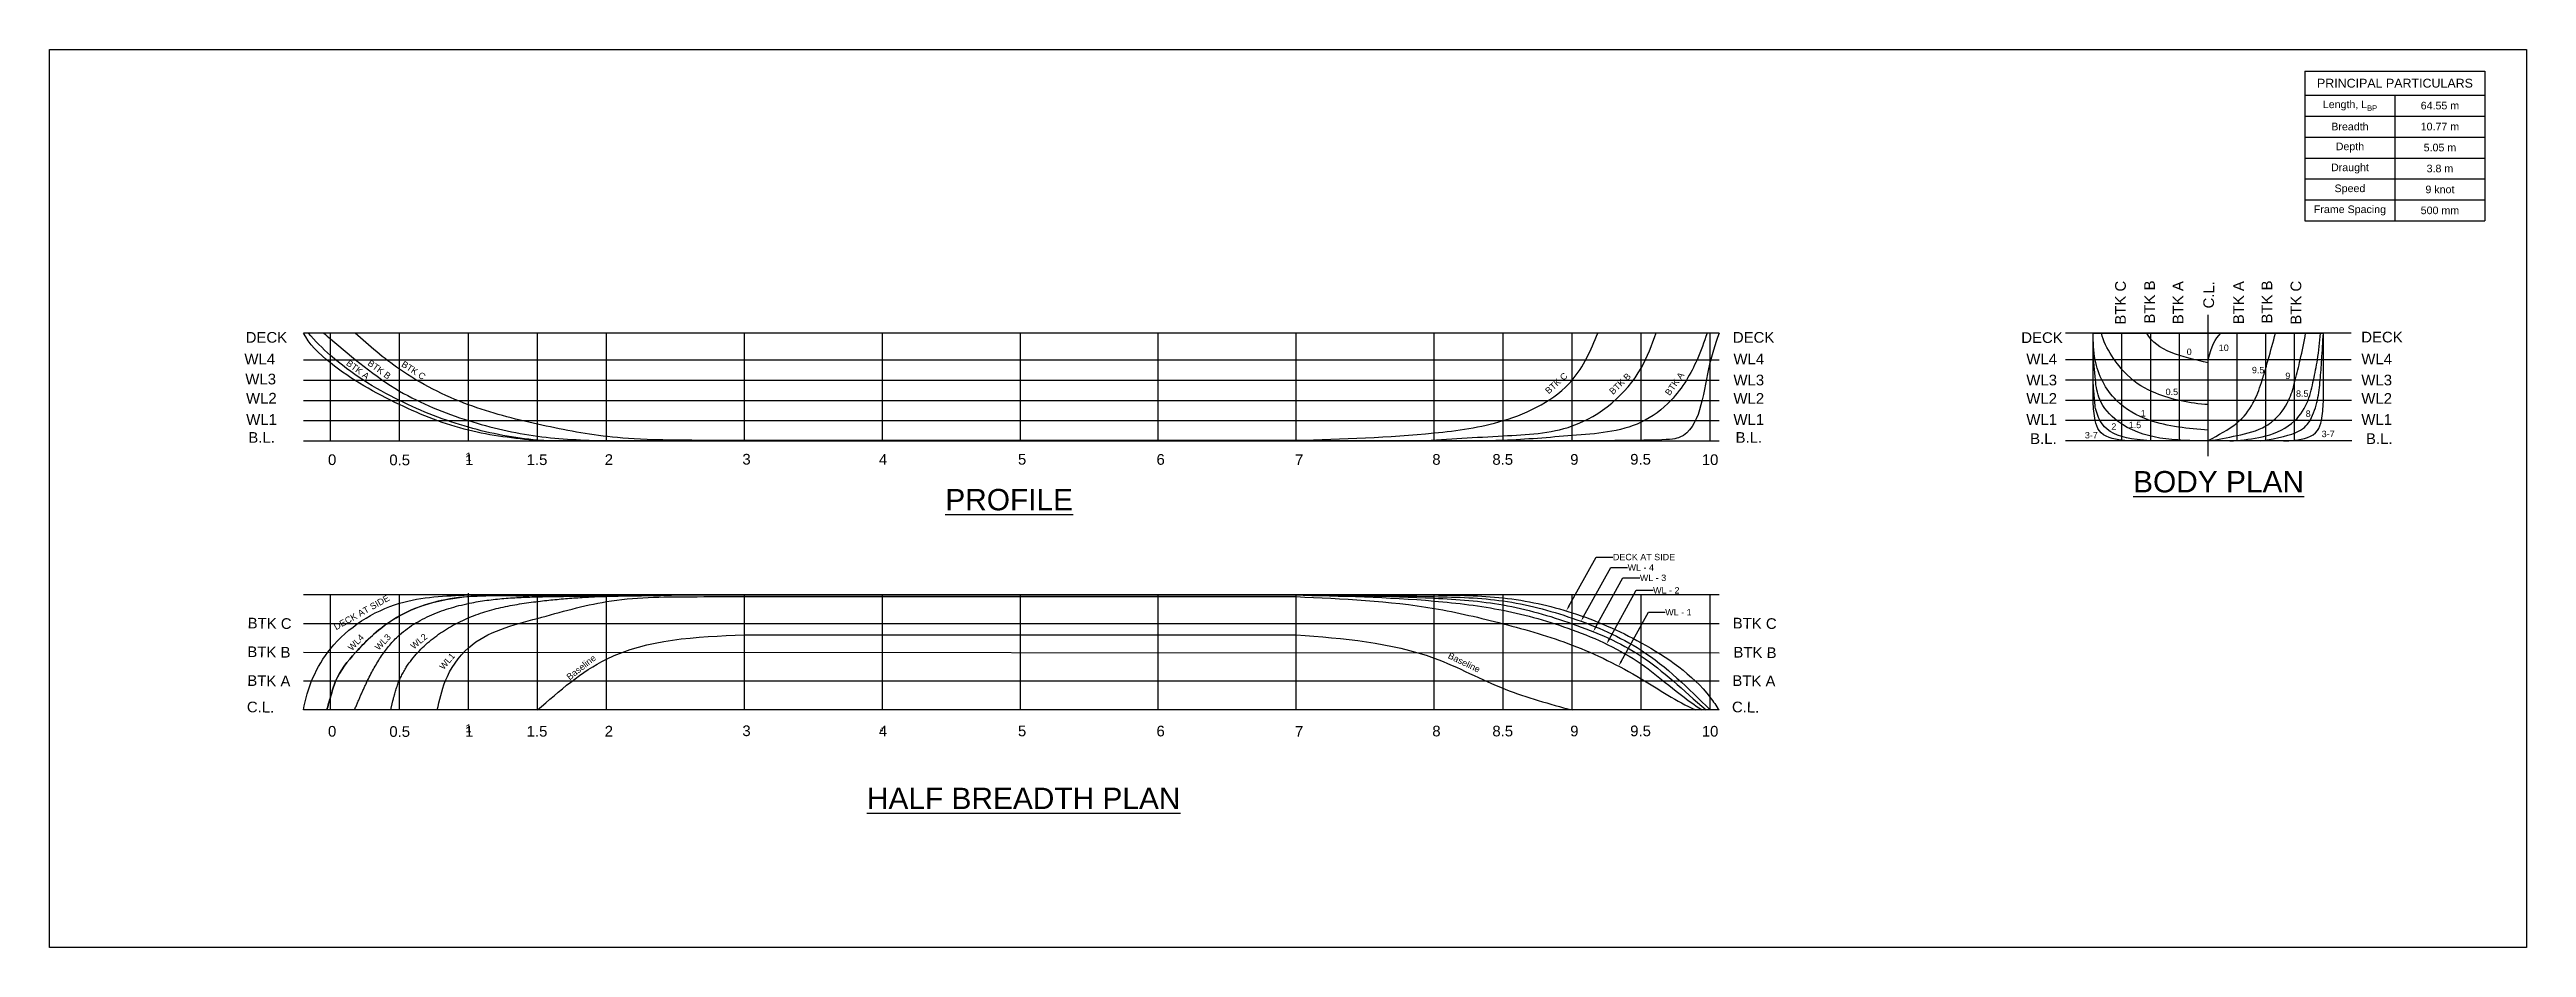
# Model space of a CAD drawing. Header units: millimetres. Extents: x -11812 to 104086, y -11134 to 30914.
import ezdxf
from ezdxf import colors
from ezdxf.entities.mleader import LeaderData, LeaderLine
from ezdxf.math import Vec2, Vec3

# ---------------------------------------------------------------- set-up
doc = ezdxf.new("R2010")
doc.units = ezdxf.units.MM
doc.header["$MEASUREMENT"] = 0
doc.layers.add('B.line', color=1, linetype='Continuous', lineweight=30)
for name, color, linetype in [('Baseline', 4, 'Continuous'), ('bt line', 1, 'Continuous'), ('deck', 4, 'Continuous'), ('keel', 1, 'Continuous'), ('station', 5, 'Continuous'), ('TEXT', 4, 'Continuous'), ('wl', 4, 'Continuous')]:
    doc.layers.add(name, color=color, linetype=linetype)
doc.styles.get("Standard").update_dxf_attribs({"font": 'arial.ttf', "height": 0.5})

# ---------------------------------------------------------------- blocks, each defined once
blk = doc.blocks.new('*T62')
at = {"color": 0, "linetype": 'ByBlock', "lineweight": -2, "transparency": 16777216}
for p, q in [((0, 0), (8419.672292445553, 0)), ((0, 0), (0, -7004.392637174711)), ((8419.672292445553, 0), (8419.672292445553, -7004.392637174711)), ((0, -1115.857601790329), (8419.672292445553, -1115.857601790329)), ((4209.836146222777, -1115.857601790329), (4209.836146222777, -7004.392637174711)), ((0, -2097.280107687726), (8419.672292445553, -2097.280107687726)), ((0, -3078.702613585123), (8419.672292445553, -3078.702613585123)), ((0, -4060.12511948252), (8419.672292445553, -4060.12511948252)), ((0, -5041.547625379917), (8419.672292445553, -5041.547625379917)), ((0, -6022.970131277314), (8419.672292445553, -6022.970131277314)), ((0, -7004.392637174711), (8419.672292445553, -7004.392637174711))]:
    blk.add_line(p, q, dxfattribs=at)
at = {"color": 0, "transparency": 16777216, "attachment_point": 5}
for s, insert, char_height, width in [('{\\C256;PRINCIPAL PARTICULARS}', (4209.836146222762, -557.9288008951626), 415.9303093982746, 8246.82716915464), ('\\A1;Length, L{\\H0.7x;\\S^ BP;}', (2104.918073111374, -1606.568854739027), 356.5116937699497, 4036.991022931863), ('{\\C256;64.55 m}', (6314.754219334151, -1606.568854739027), 356.5116937699497, 4036.991022931863), ('{\\C256;Breadth}', (2104.918073111374, -2587.991360636424), 356.5116937699497, 4036.991022931863), ('{\\C256;Depth}', (2104.918073111374, -3569.413866533821), 356.5116937699497, 4036.991022931863), ('{\\C256;10.77 m}', (6314.754219334151, -2587.991360636424), 356.5116937699497, 4036.991022931863), ('{\\C256;5.05 m}', (6314.754219334151, -3569.413866533821), 356.5116937699497, 4036.991022931863), ('{\\C256;Draught}', (2104.918073111374, -4550.836372431218), 356.5116937699497, 4036.991022931863), ('{\\C256;3.8 m}', (6314.754219334151, -4550.836372431218), 356.5116937699497, 4036.991022931863), ('{\\C256;Speed}', (2104.918073111374, -5532.258878328616), 356.5116937699497, 4036.991022931863), ('{\\C256;9 knot}', (6314.754219334151, -5532.258878328616), 356.5116937699497, 4036.991022931863), ('{\\C256;Frame Spacing}', (2104.918073111374, -6513.681384226013), 356.5116937699497, 4036.991022931863), ('{\\C256;500 mm}', (6314.754219334151, -6513.681384226013), 356.5116937699497, 4036.991022931863)]:
    blk.add_mtext(s, dxfattribs=dict(at, insert=insert, char_height=char_height, width=width))

msp = doc.modelspace()

# ---------------------------------------------------------------- linework, layer by layer
for p, q in [((52978.71439152019, 12585.56650078135), (52978.71439152019, 17635.56650078134)), ((59433.71439152022, 12585.56650078134), (59433.71439152022, 17635.56650078134)), ((65888.7143915202, 12585.56650078134), (65888.7143915202, 17635.56650078134)), ((89198.15189025832, 11876.13066106838), (89198.15189025832, 18496.70847867895)), ((94463.60597576332, 15435.56650078134), (94463.60597576332, 15435.56650078134)), ((93807.19023424732, 13535.56650078134), (93807.19023424732, 13535.56650078134)), ((93807.19023424732, 13535.56650078134), (93807.19023424732, 13535.56650078134)), ((11021.21439152025, 12585.56650078134), (52978.71439152019, 12585.56650078134)), ((11021.21439152028, 12585.56650078134), (11021.21439152028, 12585.56650078174)), ((11021.21439152028, 12585.56650078174), (11021.21439152028, 12585.56650078174)), ((11021.21439152028, 12585.56650078174), (11021.21439152028, 12585.56650078174)), ((89198.15189023069, 12585.56650078163), (89198.15189023069, 12613.56650078163))]:
    msp.add_line(p, q)
msp.add_lwpolyline([(-11811.6542084072, 30914.01724657844), (104086.4899348041, 30914.01724657844), (104086.4899348041, -11133.81720155837), (-11811.6542084072, -11133.81720155837)], close=True)
at = {"layer": 'B.line'}
for p, q in [((66307.40385248655, 4025.401835334558), (74.59997633250896, 4025.401835334559)), ((66307.40385248655, 2643.730150638906), (74.59997633250896, 2679.262167728426)), ((66307.40385248655, 1333.401835334558), (74.59997633250896, 1333.401835334558))]:
    msp.add_line(p, q, dxfattribs=at)
for points, knots in [([(11612.02416927795, 12585.56650078134), (11414.90109716987, 12594.9431055863), (10126.74185777447, 12676.957572047), (7705.446390316705, 13145.93093772062), (4402.910474997188, 14429.04367470393), (1869.781026726938, 16007.00713906741), (608.1211453061842, 17274.91007296058), (303.0757722089766, 17635.56650077842)], [2.635159648316172, 2.635159648316172, 2.635159648316172, 2.635159648316172, 3.227727589011167, 6.510881579795601, 9.971953402693966, 13.82870303664168, 15.33488084126116, 15.33488084126116, 15.33488084126116, 15.33488084126116]), ([(1017.384143328236, 17635.5665007784), (1124.494226058887, 17544.529115536), (1231.604308789567, 17453.49173029359), (1338.714391520218, 17362.45434505119), (2373.232934937754, 16483.17332148637), (4305.856495694054, 14840.5548943158), (7706.215305373655, 13469.74324055727), (10983.52100619266, 12710.50933357798), (13334.91808288946, 12615.22102148974), (14579.788420528, 12588.70130104619), (14745.29171635894, 12585.56650078134)], [-0.4189342884004508, -0.4189342884004508, -0.4189342884004508, -0.4189342884004508, 0, 0, 0, 4.046260433890066, 7.55897349278915, 10.86733374957273, 14.10181612603746, 14.59784673240461, 14.59784673240461, 14.59784673240461, 14.59784673240461]), ([(20703.71439152021, 12615.56650078167), (16818.10554976066, 12599.35279941545), (14325.17742083131, 12690.25690190031), (10989.37751533324, 13346.96259582439), (7665.889227403677, 14186.56543003735), (4750.250312846183, 15666.87699575953), (3150.590724715905, 17036.12645617412), (2484.504413806542, 17635.56650078134)], [2.921356123852298, 2.921356123852298, 2.921356123852298, 2.921356123852298, 6.457238654260312, 9.73715831958122, 13.09318425191613, 16.7243560169813, 19.40595309475214, 19.40595309475214, 19.40595309475214, 19.40595309475214]), ([(20703.70813251553, 12615.56647466441), (29310.37688551709, 12615.56648336696), (37917.04563851866, 12615.56649206951), (46523.71439152022, 12615.56650077205), (48683.86144026215, 12680.8621739985), (51939.66496093565, 12778.79379036893), (56367.0257020588, 13378.98255274216), (59450.72733058721, 14908.98748068555), (60316.72409326749, 16834.07638632802), (60629.68094808119, 17635.56650078134)], [0, 0, 0, 0, 1, 1, 1, 7.464088440734262, 10.74276353803976, 14.48799467242919, 17.00421110998056, 17.00421110998056, 17.00421110998056, 17.00421110998056]), ([(52363.58565325115, 12585.56650078134), (53639.02524561076, 12670.91617262823), (55995.3967551487, 12827.85476668325), (59833.57360630784, 12977.3400774325), (62475.75662783282, 15197.6706643444), (63162.88499477203, 17082.71955729916), (63368.01894472209, 17645.47834279841)], [81.10948956950017, 81.10948956950017, 81.10948956950017, 81.10948956950017, 3930.715594423165, 7191.445443213476, 11405.96507793244, 13199.63950514359, 13199.63950514359, 13199.63950514359, 13199.63950514359]), ([(65748.66568744658, 17635.5665007784), (65602.82082478137, 17214.26200076334), (65339.815517275, 16454.51415942435), (64781.65531764646, 15386.27039690949), (63987.42688249724, 14309.71828314871), (62272.66018573911, 13030.96185475486), (59424.68085716618, 12853.1298724033), (56831.68152749725, 12607.16683182172), (55298.12024557975, 12587.36240258354), (54842.70917888438, 12585.56650078134)], [0, 0, 0, 0, 1335.954448360024, 2409.156579700611, 3601.904781373745, 5332.863618318327, 8620.40590348223, 11855.81169924736, 13220.62802935866, 13220.62802935866, 13220.62802935866, 13220.62802935866])]:
    msp.add_open_spline(points, degree=3, knots=knots, dxfattribs=at)
at = {"layer": 'Baseline'}
msp.add_open_spline([(11021.21439152025, -12.59816704986913), (12051.36981592857, 887.5372580769091), (14765.19529092557, 3258.840063242792), (18430.03231581454, 3413.46919342499), (20703.71439152019, 3509.401830890055), (29310.38105818686, 3509.401830890055), (37917.04772485354, 3509.401830890055), (46523.71439152022, 3509.401830890055), (48734.20952858485, 3336.460723017067), (52165.64386842032, 3067.997768100731), (56145.02812027404, 874.6715978742834), (58372.51674368723, 273.7072106523936), (59433.71439152022, -12.59817714979081)], degree=3, knots=[0, 0, 0, 0, 4010.725278718856, 10565.79247821096, 10565.79247821096, 10565.79247821096, 10566.79247821096, 10566.79247821096, 10566.79247821096, 17114.00944347535, 20730.28243494303, 24020.69663930435, 24020.69663930435, 24020.69663930435, 24020.69663930435], dxfattribs=at)
at = {"layer": 'bt line'}
for p, q in [((85160.15189025832, 12615.88691034571), (85160.15189025832, 17635.56650078134)), ((86506.15189025832, 12585.56650078134), (86506.15189025832, 17635.56650078134)), ((87852.1518902583, 12585.56650078134), (87852.1518902583, 17635.56650078134)), ((90544.15189025832, 12585.56650078134), (90544.15189025832, 17635.56650078134)), ((91890.1518902583, 12585.56650078134), (91890.1518902583, 17635.56650078134)), ((93236.1518902583, 12615.88691034687), (93236.1518902583, 17635.56650078134)), ((46441.02575226917, 12585.56650077099), (52321.13327438681, 12585.56650084683))]:
    msp.add_line(p, q, dxfattribs=at)
at = {"layer": 'deck'}
msp.add_open_spline([(74.59997633250896, -12.59816466544362), (236.3082822294673, 1001.174782996866), (1160.64991561565, 3221.446231892203), (4312.231187539728, 5251.895437410483), (6702.159015220066, 5334.619258534474), (7793.714391520247, 5372.401835334558), (20676.4388959909, 5372.401835334557), (33559.16340046166, 5372.401835334557), (46441.8879049324, 5372.401835334557), (46469.16350066764, 5372.401234542682), (48648.11366796275, 5372.35323942337), (51900.99401192823, 5389.468314001712), (56237.4281590891, 5343.45874249421), (59546.18626063904, 4630.170204423018), (62873.48367137093, 3151.736494093079), (65259.53965746856, 1521.324246725852), (66171.32714204097, 186.5985481452955), (66307.40385263496, -12.59817881271374)], degree=3, knots=[0, 0, 0, 0, 3.248867034910588, 7.115367139656616, 10.36597444599187, 10.36597444599187, 10.36597444599187, 11.36597444599187, 11.36597444599187, 11.36597444599187, 93.1924610319083, 6548.192461342264, 9778.570758905904, 13079.56902306977, 16600.7816973698, 20719.74069034116, 21442.29658312633, 21442.29658312633, 21442.29658312633, 21442.29658312633], dxfattribs=at)
at = {"layer": 'keel'}
for p, q in [((66307.40385248655, 5372.401821349273), (74.59997633250896, 5372.401835279796)), ((7793.714391520247, 5372.401835334555), (7793.714391520189, 5372.401835334558)), ((66307.40385248655, -12.59817859545803), (74.59997633250896, -12.59816466544362))]:
    msp.add_line(p, q, dxfattribs=at)
for points, knots in [([(11021.21439152028, 12585.56650078134), (9934.197371995891, 12705.60275650147), (7701.226344017807, 12952.18351514248), (4434.23458433646, 14259.51022729796), (1707.528667316655, 15791.66966640493), (305.28709769441, 17147.4912579054), (74.5999763325085, 17635.56650077839)], [6547.157810861499, 6547.157810861499, 6547.157810861499, 6547.157810861499, 6550.423810899772, 6553.866890233624, 6557.63815587644, 6559.708864408814, 6559.708864408814, 6559.708864408814, 6559.708864408814]), ([(66307.40385263498, 17635.56650077839), (66129.58701183778, 17105.06076865462), (65597.04969847518, 15516.26807589259), (65378.04381399852, 12571.61858093934), (63645.07493419258, 12620.00787192859), (59433.71439152022, 12585.56650078138), (58895.79772485353, 12585.56650078133), (58357.88105818687, 12585.56650078133), (57309.37610556059, 12585.56650078134)], [0, 0, 0, 0, 1748.076842752683, 5235.252978386219, 6546.157810861499, 6546.157810861499, 6546.157810861499, 6547.157810861499, 6547.157810861499, 6547.157810861499, 6547.157810861499])]:
    msp.add_open_spline(points, degree=3, knots=knots, dxfattribs=at)
msp.add_open_spline([(57309.37610556059, 12585.5665007814), (45789.37907130781, 12585.56650078134), (28405.29673141404, 12585.56650078134), (11021.21439152028, 12585.56650078134)], degree=3, dxfattribs=at)
at = {"layer": 'station'}
for p, q in [((1338.714391520178, 12585.56650078181), (1338.714391520218, 17635.56650078134)), ((4566.214391520247, 12585.56650078179), (4566.214391520247, 17635.56650078134)), ((7793.714391520271, 12585.56650078176), (7793.714391520218, 17635.56650078134)), ((11021.21439152025, 12585.56650078135), (11021.21439152025, 17635.56650078134)), ((14248.71439152022, 12585.56650078134), (14248.71439152022, 17635.56650078134)), ((20703.71439152021, 12585.56650078135), (20703.71439152022, 17635.56650078134)), ((27158.71439152022, 12585.56650078135), (27158.71439152022, 17635.56650078134)), ((33613.71439152022, 12585.56650078134), (33613.71439152022, 17635.56650078134)), ((40068.71439152022, 12585.56650078134), (40068.71439152022, 17635.56650078134)), ((46523.71439152023, 12585.56650078135), (46523.71439152022, 17635.56650078134)), ((52978.7143915202, 12585.56650078135), (52978.71439152019, 17635.56650079063)), ((56206.21439152022, 12585.56650078135), (56206.21439152022, 17635.56650078134)), ((59433.71439152022, 12585.56650078135), (59433.71439152022, 17635.56650079062)), ((62661.21439152017, 12585.56650078135), (62661.21439152019, 17635.56650078134)), ((65888.7143915202, 12585.56650078134), (65888.7143915202, 17635.56650079062)), ((83813.15189025832, 17635.56650078134), (94583.15189025832, 17635.56650078133)), ((1338.714391520079, -12.59816493131085), (1338.714391520121, 5372.401835013919)), ((4566.214391520247, -12.59816466544726), (4566.214391520247, 5372.40183433509)), ((7793.714391520247, -12.59816466544362), (7793.714391520181, 5459.654499298541)), ((11021.21439152025, -12.59816466545453), (11021.21439152024, 5372.401832977432)), ((14248.71439152022, -12.59816466544362), (14248.71439152022, 5372.401832298602)), ((20703.71439152019, -12.5981646654418), (20703.7143915202, 5372.401830940944)), ((27158.71439152021, -12.59817036174639), (27158.71439152021, 5372.401829583286)), ((33613.71439152022, -12.598171856712), (33613.71439152021, 5372.401828225627)), ((40068.71439152022, -12.59816466544362), (40068.71439152022, 5372.401826867967)), ((46523.71439152022, -12.59816466544362), (46523.71439152022, 5372.401825510309)), ((52978.71439152019, -12.59816465615404), (52978.7143915202, 5372.40182415265)), ((56206.21439152022, -12.59816465615768), (56206.21439152022, 5372.401823473822)), ((59433.71439152022, -12.59816465615768), (59433.71439152022, 5372.401822794992)), ((62661.21439152017, -12.59816465615768), (62661.21439152017, 5372.401822116163)), ((65888.7143915202, -12.59816465615768), (65888.7143915202, 5372.401821437333))]:
    msp.add_line(p, q, dxfattribs=at)
msp.add_lwpolyline([(93025.92652776728, 12585.56650078163), (85370.37725274217, 12585.56650078163)], dxfattribs=at)
for points in [[(89198.15189025473, 13085.56650078134), (86437.85154481363, 13559.33684054198), (84899.37042950321, 14485.56650078135), (83903.35471697031, 16385.56650078134), (83813.1518902583, 17635.56650078134)], [(89198.15189025883, 12585.56650078163), (90544.15189025832, 12836.03783604546), (91890.1518902583, 13286.69152369239), (92239.99855208033, 13535.56650078134), (92958.62138801628, 14485.56650078135), (93236.1518902583, 15303.10014609768), (93268.76628306226, 15435.56650078135), (93501.8171768345, 16385.56650078135), (93754.07890589132, 17635.56650078133)], [(89198.15189023069, 12613.56650078163), (90544.15189025832, 13435.27930644672), (90663.08167764026, 13535.56650078134), (91358.72134475893, 14485.56650078135), (91721.03071250598, 15435.56650078135), (91890.1518902583, 15996.93496320375), (92000.09640409541, 16385.56650078135), (92345.82108963709, 17635.56650078134)], [(90211.15189023069, 12585.56650078134), (90544.15189025832, 12609.99710239192), (91890.1518902583, 12822.36650078134), (93236.1518902583, 13521.6047199568), (93250.86816301914, 13535.56650078134), (93867.83560514158, 14485.56650078135), (94120.03924122974, 15435.56650078135), (94307.10950758748, 16385.56650078135), (94446.78725233844, 17635.56650078134)]]:
    msp.add_spline(points, degree=3, dxfattribs=at)
for points, knots in [([(85676.15189023069, 12585.56650078163), (85507.36394398792, 12591.41194974419), (84958.96575522936, 12610.40402645883), (84115.01068542583, 12810.2465042678), (83851.49962804923, 13668.58901731535), (83828.1318241078, 14129.39939243968), (83813.15189025192, 14424.80194531823), (83813.15189025406, 15495.05679713817), (83813.1518902562, 16565.3116489583), (83813.15189025833, 17635.56650077843)], [0, 0, 0, 0, 516.8900533069054, 1679.394621065609, 2180.111431615044, 3074.343772608742, 3074.343772608742, 3074.343772608742, 3075.234699242728, 3075.234699242728, 3075.234699242728, 3075.234699242728]), ([(89198.1518902596, 14284.74915959209), (88337.86289706196, 14341.10899441384), (86924.98989924895, 14630.79959237472), (85524.01924300902, 15439.84941844859), (84633.35610152909, 16578.40961884927), (84283.50557210419, 17262.56850439716), (84200.05347232986, 17635.56650078134)], [0.218481424226586, 0.218481424226586, 0.218481424226586, 0.218481424226586, 2.831689795765567, 4.544135225738974, 5.641815656750987, 6.788855438590734, 6.788855438590734, 6.788855438590734, 6.788855438590734]), ([(91625.54592817186, 12585.56650078134), (93431.0920072353, 12852.40821289051), (93974.10969987269, 13389.29844995299), (94337.34862087763, 14479.14276323623), (94439.55566676396, 15430.86794359118), (94518.07711087099, 16486.01541331779), (94559.58172047506, 17219.19760086139), (94583.15189025832, 17635.56650078134)], [0.9434732037468385, 0.9434732037468385, 0.9434732037468385, 0.9434732037468385, 2.398454470749555, 3.405380198148162, 4.361760804597466, 5.31459030119824, 6.566837554735852, 6.566837554735852, 6.566837554735852, 6.566837554735852]), ([(92720.15189028595, 12585.56650078163), (92888.93983652872, 12591.41194974419), (93437.33802528727, 12610.40402645883), (94281.2930950908, 12810.2465042678), (94544.8041524674, 13668.58901731535), (94568.17195640884, 14129.39939243968), (94583.15189026472, 14424.80194531823), (94583.15189025833, 15495.05679705917), (94583.15189025833, 16565.31164892025), (94583.15189025833, 17635.56650078134)], [0, 0, 0, 0, 516.8900533069054, 1679.394621065609, 2180.111431615044, 3074.343772608742, 3074.343772608742, 3074.343772608742, 3075.234699242761, 3075.234699242761, 3075.234699242761, 3075.234699242761]), ([(89198.15189025473, 12585.56650078134), (87661.25496131749, 12603.83672875075), (85661.79721368889, 12627.60575852533), (84056.0652291468, 14382.50708472025), (83887.74615078756, 15569.30551379517), (83841.1108237048, 16328.79839443746), (83813.15189025238, 16771.72842762997)], [0, 0, 0, 0, 4.405714804356522, 5.731705512291091, 6.687321821511745, 8.030533223131346, 8.030533223131346, 8.030533223131346, 8.030533223131346]), ([(86817.19621780649, 12585.56650078134), (84921.99589546215, 12629.45876995941), (84136.57795901905, 13035.22863350101), (83874.51478632602, 14322.17594046617), (83813.15189156332, 15435.56650078134)], [0.8745945906638788, 0.8745945906638788, 0.8745945906638788, 0.8745945906638788, 3.23605044931597, 3.51769343053083, 3.51769343053083, 3.51769343053083, 3.51769343053083])]:
    msp.add_open_spline(points, degree=3, knots=knots, dxfattribs=at)
for points in [[(89198.15189025836, 16235.56650078134), (87975.64296812478, 16533.87896980944), (86753.13404599126, 16776.19143883755), (86329.15189025832, 17635.56650078134)], [(89198.15189024994, 16385.56650078135), (89350.41353542985, 17037.09474119065), (89502.67518060138, 17358.62298159997), (89787.05189025831, 17635.56650078134)]]:
    msp.add_open_spline(points, degree=3, dxfattribs=at)
at = {"layer": 'wl'}
for p, q in [((66307.40385263498, 17635.5665007784), (74.59997633250896, 17635.5665007784)), ((95890.00490659662, 17635.56650078134), (82515.6939145327, 17635.56650078134)), ((74.59997633250896, 16385.56650078135), (66307.40385263498, 16385.56650078135)), ((95890.00490658823, 16385.56650078135), (82515.69391452432, 16385.56650078135)), ((74.59997633250896, 15435.56650078134), (66307.40385263498, 15435.56650078134)), ((95897.00718008497, 15435.56650078135), (82515.69391452432, 15435.56650078135)), ((74.59997633250896, 14485.56650078134), (66307.40385263498, 14485.56650078135)), ((95904.00945358172, 14485.56650078135), (82515.69391452432, 14485.56650078135)), ((74.59997633250896, 13535.56650078134), (66307.40385263498, 13535.56650078134)), ((95911.01172707845, 13535.56650078134), (82515.69391452432, 13535.56650078134)), ((74.59997633250896, 12585.56650078181), (66307.40385263498, 12585.56650078134)), ((95911.01172707845, 12585.56650078134), (82515.69391452432, 12585.56650078134))]:
    msp.add_line(p, q, dxfattribs=at)
for points, knots in [([(14248.71439152021, 5372.401835334559), (13172.88105818689, 5364.068502001222), (12097.04772485357, 5355.735168667884), (11021.21439152025, 5347.401835334546), (9660.144673561852, 5323.378010234665), (7762.509537144821, 5446.143385137942), (4629.467074089616, 4729.205431075489), (2708.070275499493, 2978.782917571941), (1617.333331742519, 1630.657284610267), (1353.824123806817, 640.6384632357493), (1218.125691508718, 191.638537302171), (1156.400511088421, -12.59817323010429)], [0, 0, 0, 0, 1, 1, 1.000000000002274, 3228.832789275389, 6580.68016696518, 9262.097058817882, 10899.98258738736, 11668.19609820823, 12309.21317334047, 12309.21317334047, 12309.21317334047, 12309.21317334047]), ([(1156.400511088421, -12.59817323010414), (1217.993520615696, 192.8493739266757), (1352.707272048861, 642.195980183604), (1618.492046905996, 1630.931896987548), (2565.056666578686, 2800.644150456889), (3606.804503272389, 3799.608710392169), (5308.673335619736, 4887.281024570134), (7762.559615393601, 5460.938321574866), (9942.575277324704, 5315.310668385756), (11021.21439152025, 5347.401835334545), (12097.04772485356, 5355.735168667882), (13172.88105818689, 5364.06850200122), (14248.71439152022, 5372.401835334557)], [0, 0, 0, 0, 644.3309407308274, 1409.254700435964, 3047.140229005446, 5043.851574048394, 5736.342133781283, 9087.424439749446, 12315.2992476485, 12315.2992476485, 12315.2992476485, 12316.2992476485, 12316.2992476485, 12316.2992476485, 12316.2992476485]), ([(2457.501487380973, -12.59816466544544), (3014.664185525892, 1300.663689224368), (4053.83619222947, 3750.046895562021), (7699.277859175496, 5143.436775431643), (11010.70336718876, 5314.323078622231), (14206.90032640841, 5314.337802468718), (16314.07337701158, 5349.657356418533), (17346.25504192625, 5372.401835334556)], [0, 0, 0, 0, 4100.69984888053, 7648.273125674801, 10890.61685274813, 14118.32520409755, 17216.25134923395, 17216.25134923412, 17216.25134923412, 17216.25134923412]), ([(4152.795359721145, -12.59816466543452), (4263.222663719148, 468.4843760648009), (4700.645615441137, 2374.141196156504), (7411.796935453173, 4498.92275824819), (10986.11265320292, 5119.098068178019), (14202.29740879512, 5351.359113116932), (16314.42019311271, 5334.148812300932), (17346.25504192656, 5372.401835334572)], [0, 0, 0, 0, 1467.457863530933, 5812.871698877612, 9129.448003684493, 12365.99835484049, 15464.1594355429, 15464.15943554356, 15464.15943554356, 15464.15943554356]), ([(6333.415143437498, -12.59817323010066), (6433.121074649092, 442.713955368797), (6669.260136143021, 1521.05480658631), (8008.44139630079, 3512.068514323582), (11006.21688082644, 4239.391915364586), (14409.28615208182, 5258.358044569182), (17712.65060502388, 5296.288257900358), (19862.37589726159, 5294.429354713094), (20703.71439152019, 5293.701835334597), (29310.38105818685, 5293.701835334581), (37917.04772485353, 5293.701835334567), (46523.71439152022, 5293.701835334555)], [0, 0, 0, 0, 1396.704569211848, 3307.892541097007, 6814.229857885268, 10136.299204082, 14069.07944135227, 16597.99475002519, 16597.99475002519, 16597.99475002519, 16598.99475002519, 16598.99475002519, 16598.99475002519, 16598.99475002519]), ([(46441.88790493243, 5372.401835334558), (48621.9755846909, 5324.645722554009), (51888.3536489059, 5256.253218212223), (56256.75880909334, 4733.444717192644), (59530.34395991708, 3803.900094564797), (62682.95333101894, 2370.738178926384), (64282.27917655435, 806.0242970992422), (65512.63995584834, -12.59817864361503)], [0, 0, 0, 0, 6.54368903860605, 9.800391554201017, 13.15351349391961, 16.75558321596224, 19.96492813091895, 19.96492813091895, 19.96492813091895, 19.96492813091895]), ([(46441.88790493287, 5372.401835334532), (48673.79164709148, 5348.957502410667), (51903.72222163831, 5316.87918115021), (56262.27097099595, 5017.862091499484), (59517.37280671789, 4065.982562526842), (62856.77433099304, 2660.318240834751), (64595.46526489632, 935.6123025011966), (65706.5224290601, -12.59817868486607)], [0, 0, 0, 0, 6.45670479960493, 9.6995157681098, 13.04530740053286, 16.6116343656328, 20.38432744748804, 20.38432744748804, 20.38432744748804, 20.38432744748804]), ([(46523.71439152023, 5293.701835334555), (48688.51668274069, 5198.93275017324), (51958.08593428737, 5055.800008630384), (56235.41306493548, 4043.974856514417), (59537.41269491764, 3102.763994248759), (62509.46946643616, 1631.624433871414), (64318.22682530275, 392.5407693025427), (65201.84177309967, -12.59816947987068), (65201.84179294204, -12.59816956857838)], [0, 0, 0, 0, 6478.49957088748, 9784.682453006024, 13162.42884520029, 16754.51103941574, 19689.68910399082, 19689.68910463373, 19689.68910463373, 19689.68910463373, 19689.68910463373])]:
    msp.add_open_spline(points, degree=3, knots=knots, dxfattribs=at)
msp.add_spline([(46441.88790493243, 5372.401835334558), (52978.71439152019, 5295.323279277174), (56206.21439152022, 5094.268788912308), (59433.71439152022, 4288.976458159363), (62661.21439152017, 2787.255685420232), (65888.7143915202, -12.59816466543998)], degree=3, dxfattribs=at)

# ---------------------------------------------------------------- block references
msp.add_blockref('*T62', (93723.01016890282, 29892.34205563302))

# ---------------------------------------------------------------- texts
for s, height, p in [('0', 500, (1216.895705961448, 11456.84505942363)), ('0.5', 500, (4087.018159559171, 11446.54133423681)), ('1', 500, (7630.041314939619, 11451.68998304733)), ('1', 375, (7645.854813813814, 11658.2908376064)), ('1.5', 500, (10512.74513378952, 11457.58363988089)), ('2', 500, (14166.12321306067, 11462.68095326142)), ('3', 500, (20605.91786164645, 11480.41308303662)), ('4', 500, (26996.44091394357, 11467.39408306338)), ('5', 500, (33501.46508974445, 11474.91469356148)), ('6', 500, (39984.53735975974, 11468.5696009036)), ('7', 500, (46465.08787618723, 11451.18153138839)), ('8', 500, (52888.35802801148, 11468.6496642195)), ('8.5', 500, (55699.85639255145, 11468.55794924646)), ('9', 500, (59342.33722369469, 11470.36280413137)), ('9.5', 500, (62149.10997566013, 11476.49922475056)), ('10', 500, (65498.64178321215, 11458.55876850059)), ('0', 500, (1216.895705961448, -1260.808196167767)), ('0.5', 500, (4087.018159559171, -1271.111921354588)), ('1', 500, (7630.041314939619, -1265.963272544073)), ('1', 375, (7645.854813813814, -1059.362417984998)), ('1.5', 500, (10512.74513378952, -1260.069615710512)), ('2', 500, (14166.12321306067, -1254.972302329978)), ('3', 500, (20605.91786164645, -1237.240172554779)), ('4', 500, (26996.44091394357, -1250.25917252802)), ('4', 200, (27041.196468618, -1020.556912938911)), ('5', 500, (33501.46508974445, -1242.738562029921)), ('6', 500, (39984.53735975974, -1249.083654687798)), ('7', 500, (46465.08787618723, -1266.471724203009)), ('8', 500, (52888.35802801148, -1249.003591371902)), ('8.5', 500, (55699.85639255145, -1249.09530634494)), ('9', 500, (59342.33722369469, -1247.290451460029)), ('9.5', 500, (62149.10997566013, -1241.154030840846)), ('10', 500, (65498.64178321215, -1259.094487090812))]:
    msp.add_text(s, height=height).set_placement(p)
at = {"layer": 'TEXT'}
for s, width, insert, char_height, attachment_point, rotation in [('{\\fArial Greek|b0|i0|c161|p34;BTK }C', 4619.017231400903, (84839.49081841315, 18028.0537969996), 500, 1, 90), ('{\\fArial Greek|b0|i0|c161|p34;BTK }B', 4619.017231400903, (86203.05859240961, 18081.20187630415), 500, 1, 90), ('BTK A', 4619.017231400903, (87532.6408770211, 18050.28769945874), 500, 1, 90), ('C.L.', 4619.017231400903, (88963.62949494163, 18792.90805642177), 500, 1, 89.20377546930665), ('BTK A', 4619.017231400903, (90863.66290349554, 18050.28769945874), 500, 7, 90.00000000000001), ('{\\fArial Greek|b0|i0|c161|p34;BTK }B', 4619.017231400903, (92193.24518810703, 18081.20187630415), 500, 7, 90.00000000000001), ('{\\fArial Greek|b0|i0|c161|p34;BTK }C', 4619.017231400903, (93556.81296210348, 18028.0537969996), 500, 7, 90.00000000000001), ('BTK A', 4619.017231400903, (2039.294530744608, 16166.2186086762), 300, 7, 323.29270244696846), ('{\\fArial Greek|b0|i0|c161|p34;BTK }B', 4619.017231400902, (3039.79716520496, 16165.37324790674), 299.9999999999999, 7, 323.78847321890146), ('{\\fArial Greek|b0|i0|c161|p34;BTK }C', 4619.017231400902, (4620.144882673238, 16098.55203294356), 299.9999999999999, 7, 326.87597961639335), ('{\\fArial Greek|b0|i0|c161|p34;BTK }C', 4619.017231400903, (58337.67631103234, 14759.35372008327), 300, 7, 42.19160112919839), ('{\\fArial Greek|b0|i0|c161|p34;BTK }B', 4619.017231400903, (61342.54431956502, 14734.86300245157), 300, 7, 44.28874562069743), ('BTK A', 4619.017231400902, (63994.29825063773, 14680.64066176883), 299.9999999999999, 7, 54.67443102838757), ('{\\fArial Greek|b0|i0|c161|p34;DECK AT SI}D{\\fArial Greek|b0|i0|c161|p34;E}', 5374.800815870002, (1450.443954998133, 3980.709980181498), 299.9999999999999, 1, 29.24401449324763), ('{\\fArial Greek|b0|i0|c161|p34;BTK }C', 4619.017231400903, (-2538.623618822487, 4308.843964312062), 500, 1, 359.20377546930666), ('WL4', 3944.455595298677, (2117.635378425477, 2942.031378401275), 299.9999999999999, 1, 46.28772238947139), ('{\\fArial Greek|b0|i0|c161|p34;WL}3', 3944.455595298678, (3376.849285549627, 2961.410484159131), 300, 1, 46.264854752985904), ('{\\fArial Greek|b0|i0|c161|p34;WL}2', 3944.455595298678, (5037.561166784028, 3043.810293266457), 300, 1, 39.67196730918405), ('{\\fArial Greek|b0|i0|c161|p34;BTK }C', 4619.017231400903, (66949.39189238561, 4308.843964312062), 500, 1, 359.20377546930666), ('{\\fArial Greek|b0|i0|c161|p34;BTK }B', 4619.017231400903, (-2552.065214338028, 2966.169617780544), 500, 1, 359.20377546930666), ('{\\fArial Greek|b0|i0|c161|p34;WL}1', 3944.455595298677, (6398.105465790445, 2041.377999564147), 299.9999999999999, 1, 49.30809336013448), ('Baseline', 3944.455595298677, (12340.43304600389, 1603.296222009309), 299.9999999999999, 1, 38.39712675543999), ('{\\fArial Greek|b0|i0|c161|p34;BTK }B', 4619.017231400903, (66983.58630336831, 2944.669292624838), 500, 1, 359.20377546930666), ('BTK A', 4619.017231400903, (-2553.816663816033, 1615.644982435246), 500, 1, 359.20377546930666), ('BTK A', 4619.017231400903, (66934.19884739206, 1615.644982435246), 500, 1, 359.20377546930666), ('C.L.', 4619.017231400903, (-2573.624743717999, 381.5673215095012), 500, 1, 359.20377546930666), ('C.L.', 4619.017231400903, (66914.3907674901, 381.5673215095012), 500, 1, 359.20377546930666)]:
    msp.add_mtext_dynamic_manual_height_columns(s, width=width, gutter_width=2500, heights=[0], dxfattribs=dict(at, insert=insert, char_height=char_height, attachment_point=attachment_point, rotation=rotation))
at = {"layer": 'TEXT', "attachment_point": 1}
for s, width, gutter_width, insert, char_height in [('DECK', 3944.455595298678, 2500, (-2635.920289198577, 17685.56841079352), 500), ('DECK', 3944.455595298678, 2500, (66954.04127969488, 17685.56841079352), 500), ('DECK', 3944.455595298678, 2500, (80447.38416659541, 17672.50099239524), 500), ('DECK', 3944.455595298678, 2500, (96356.04928460257, 17698.06172499738), 500), ('WL4', 3944.455595298678, 2500, (-2694.167396737263, 16665.10160460238), 500), ('WL4', 3944.455595298678, 2500, (66980.82815456449, 16672.45395004846), 500), ('WL4', 3944.455595298678, 2500, (80684.56754495748, 16672.45395004846), 500), ('0', 409.9025895143313, 1000, (88188.65492945616, 16908.26389307608), 300), ('10', 630.3992381441691, 1000, (89689.65873817026, 17098.21570575103), 300), ('WL4', 3944.455595298678, 2500, (96360.93066555948, 16672.45395004846), 500), ('{\\fArial Greek|b0|i0|c161|p34;WL}3', 3944.455595298678, 2500, (-2650.705338235188, 15732.26862494574), 500), ('{\\fArial Greek|b0|i0|c161|p34;WL}3', 3944.455595298678, 2500, (66980.82815456449, 15686.95340020139), 500), ('{\\fArial Greek|b0|i0|c161|p34;WL}3', 3944.455595298678, 2500, (80684.56754495748, 15686.95340020139), 500), ('9.5', 222.3200829623431, 1000, (91240.540666821, 16053.28185262795), 300), ('9', 433.2105397959252, 1000, (92802.9413504624, 15784.3691555002), 300), ('{\\fArial Greek|b0|i0|c161|p34;WL}3', 3944.455595298678, 2500, (96360.93066555948, 15686.95340020139), 500), ('{\\fArial Greek|b0|i0|c161|p34;WL}2', 3944.455595298678, 2500, (-2618.314089381136, 14837.26679721177), 500), ('{\\fArial Greek|b0|i0|c161|p34;WL}2', 3944.455595298678, 2500, (66980.82815456449, 14824.64125153655), 500), ('{\\fArial Greek|b0|i0|c161|p34;WL}2', 3944.455595298678, 2500, (80684.56754495748, 14824.64125153655), 500), ('1', 181.5210847504432, 1000, (86036.79273028257, 14028.8996245007), 300), ('0.5', 328.3120219684861, 1000, (87203.1065806961, 15031.5734670599), 300), ('8.5', 298.8606678865873, 1000, (93302.64082521, 14951.60739424375), 300), ('8', 758.90097257225, 1000, (93758.74435694888, 14012.33566969979), 300), ('{\\fArial Greek|b0|i0|c161|p34;WL}2', 3944.455595298678, 2500, (96360.93066555948, 14824.64125153655), 500), ('{\\fArial Greek|b0|i0|c161|p34;WL}1', 3944.455595298678, 2500, (-2609.133414328971, 13839.14070168947), 500), ('B.L.', 3944.455595298678, 2500, (-2510.783676630119, 12999.17879700819), 500), ('{\\fArial Greek|b0|i0|c161|p34;WL}1', 3944.455595298678, 2500, (66980.82815456449, 13839.14070168947), 500), ('B.L.', 3944.455595298678, 2500, (67079.17789226334, 12999.17879700819), 500), ('{\\fArial Greek|b0|i0|c161|p34;WL}1', 3944.455595298678, 2500, (80684.56754495748, 13839.14070168947), 500), ('B.L.', 3944.455595298678, 2500, (80863.54857260862, 12942.0505813761), 500), ('3-7', 284.7760435131477, 1000, (83423.01661328533, 13004.73447730989), 300), ('2', 284.7760435131477, 1000, (84663.37874169994, 13409.15787138661), 300), ('1.5', 339.6724433629288, 1000, (85475.62960074634, 13483.79646091894), 300), ('3-7', 284.7760435131477, 1000, (94505.24626885762, 13062.99888291566), 300), ('{\\fArial Greek|b0|i0|c161|p34;WL}1', 3944.455595298678, 2500, (96360.93066555948, 13839.14070168947), 500), ('B.L.', 3944.455595298678, 2500, (96579.00206951308, 12942.0505813761), 500), ('{\\fArial Greek|b0|i0|c161|p34;\\LBODY PLAN}', 8861.38646068086, 2500, (85681.98594301898, 11176.93565445314), 1000), ('{\\fArial Greek|b0|i0|c161|p34;\\LPROFILE}', 12916.92002667787, 2500, (30102.20028498981, 10336.84404151875), 1000), ('{\\fArial Greek|b0|i0|c161|p34;\\LHALF BREADTH PLAN}', 15895.94958192629, 2500, (26434.38202259594, -3651.024522376294), 1000)]:
    msp.add_mtext_dynamic_manual_height_columns(s, width=width, gutter_width=gutter_width, heights=[0], dxfattribs=dict(at, insert=insert, char_height=char_height))
at = {"layer": 'TEXT', "insert": (53725.63838884551, 2700.352194988012), "char_height": 300, "width": 1637.527285129605, "attachment_point": 1, "rotation": 333.8884038423464}
msp.add_mtext('Baseline\\P', dxfattribs=at)

# ---------------------------------------------------------------- leaders
at = {"layer": 'wl'}
ml = msp.add_multileader_mtext('Standard', dxfattribs=at)
ml.set_content('{\\fArial Greek|b0|i0|c161|p34;DECK AT SIDE}', color=256)
ml.set_leader_properties()
ml.build(insert=Vec2(0, 0))
ml.multileader.update_dxf_attribs({"dogleg_length": 0.36, "arrow_head_size": 250})
ctx = ml.context
ctx.base_point, ctx.char_height, ctx.arrow_head_size, ctx.landing_gap_size, ctx.plane_origin = Vec3(61340.35271196283, 7145.830351582583), 300, 250, 0.09, Vec3(59160.71882262526, 4628.538934331795)
notes = []
notes.append((ctx, [(0, (1, 1, 0), (60551.0211275802, 7145.830351582583), (1, 0), 789.331584382627, [(0, [(59160.31557634863, 4627.480447526847)], 0, [])])]))
ctx.mtext.insert, ctx.mtext.flow_direction = Vec3(61340.44271196282, 7298.388332482992), 5
ml = msp.add_multileader_mtext('Standard', dxfattribs=at)
ml.set_content('WL - 4', color=256)
ml.set_leader_properties()
ml.build(insert=Vec2(0, 0))
ml.multileader.update_dxf_attribs({"dogleg_length": 0.36, "arrow_head_size": 250})
ctx = ml.context
ctx.base_point, ctx.char_height, ctx.arrow_head_size, ctx.landing_gap_size, ctx.plane_origin = Vec3(62027.84563190081, 6661.052152184966), 300, 250, 0.09, Vec3(59848.21174256325, 4143.760734934178)
notes.append((ctx, [(0, (1, 1, 0), (61238.51404751818, 6661.052152184966), (1, 0), 789.331584382627, [(0, [(59847.80849628661, 4142.70224812923)], 0, [])])]))
ctx.mtext.insert, ctx.mtext.flow_direction = Vec3(62027.93563190081, 6811.154471420982), 5
ml = msp.add_multileader_mtext('Standard', dxfattribs=at)
ml.set_content('WL - 3', color=256)
ml.set_leader_properties()
ml.build(insert=Vec2(0, 0))
ml.multileader.update_dxf_attribs({"dogleg_length": 0.36, "arrow_head_size": 250})
ctx = ml.context
ctx.base_point, ctx.char_height, ctx.arrow_head_size, ctx.landing_gap_size, ctx.plane_origin = Vec3(62600.11072456507, 6174.931605310427), 300, 250, 0.09, Vec3(60420.47683522751, 3657.640188059639)
notes.append((ctx, [(0, (1, 1, 0), (61810.77914018244, 6174.931605310427), (1, 0), 789.331584382627, [(0, [(60420.07358895087, 3656.581701254691)], 0, [])])]))
ctx.mtext.insert, ctx.mtext.flow_direction = Vec3(62600.20072456507, 6327.591905446852), 5
ml = msp.add_multileader_mtext('Standard', dxfattribs=at)
ml.set_content('WL - 2', color=256)
ml.set_leader_properties()
ml.build(insert=Vec2(0, 0))
ml.multileader.update_dxf_attribs({"dogleg_length": 0.36, "arrow_head_size": 250})
ctx = ml.context
ctx.base_point, ctx.char_height, ctx.arrow_head_size, ctx.landing_gap_size, ctx.plane_origin = Vec3(63221.30191824463, 5590.75522951415), 300, 250, 0.09, Vec3(61041.66802890706, 3073.463812263362)
notes.append((ctx, [(0, (1, 1, 0), (62431.970333862, 5590.75522951415), (1, 0), 789.331584382627, [(0, [(61041.26478263043, 3072.405325458414)], 0, [])])]))
ctx.mtext.insert, ctx.mtext.flow_direction = Vec3(63221.39191824463, 5740.857548750167), 5
ml = msp.add_multileader_mtext('Standard', dxfattribs=at)
ml.set_content('{\\fArial Greek|b0|i0|c161|p34;WL} - {\\fArial Greek|b0|i0|c161|p34;1}', color=256)
ml.set_leader_properties()
ml.build(insert=Vec2(0, 0))
ml.multileader.update_dxf_attribs({"dogleg_length": 0.36, "arrow_head_size": 250})
ctx = ml.context
ctx.base_point, ctx.char_height, ctx.arrow_head_size, ctx.landing_gap_size, ctx.plane_origin = Vec3(63787.82939526445, 4562.010967674083), 300, 250, 0.09, Vec3(61608.19550592688, 2044.719550423295)
notes.append((ctx, [(0, (1, 1, 0), (62998.49781088182, 4562.010967674083), (1, 0), 789.331584382627, [(0, [(61607.79225965025, 2043.661063618347)], 0, [])])]))
ctx.mtext.insert, ctx.mtext.flow_direction = Vec3(63787.91939526444, 4712.113286910099), 5
for ctx, leaders in notes:
    for number, flags, end, landing, length, lines in leaders:
        leader = LeaderData()
        leader.index, (leader.has_last_leader_line, leader.has_dogleg_vector, leader.attachment_direction) = number, flags
        leader.last_leader_point, leader.dogleg_vector, leader.dogleg_length = Vec3(end), Vec3(landing), length
        for number, points, colour, breaks in lines:
            line = LeaderLine()
            line.index, line.vertices, line.color, line.breaks = number, Vec3.list(points), colors.encode_raw_color(colour), breaks
            leader.lines.append(line)
        ctx.leaders.append(leader)

doc.saveas('drawing.dxf')
